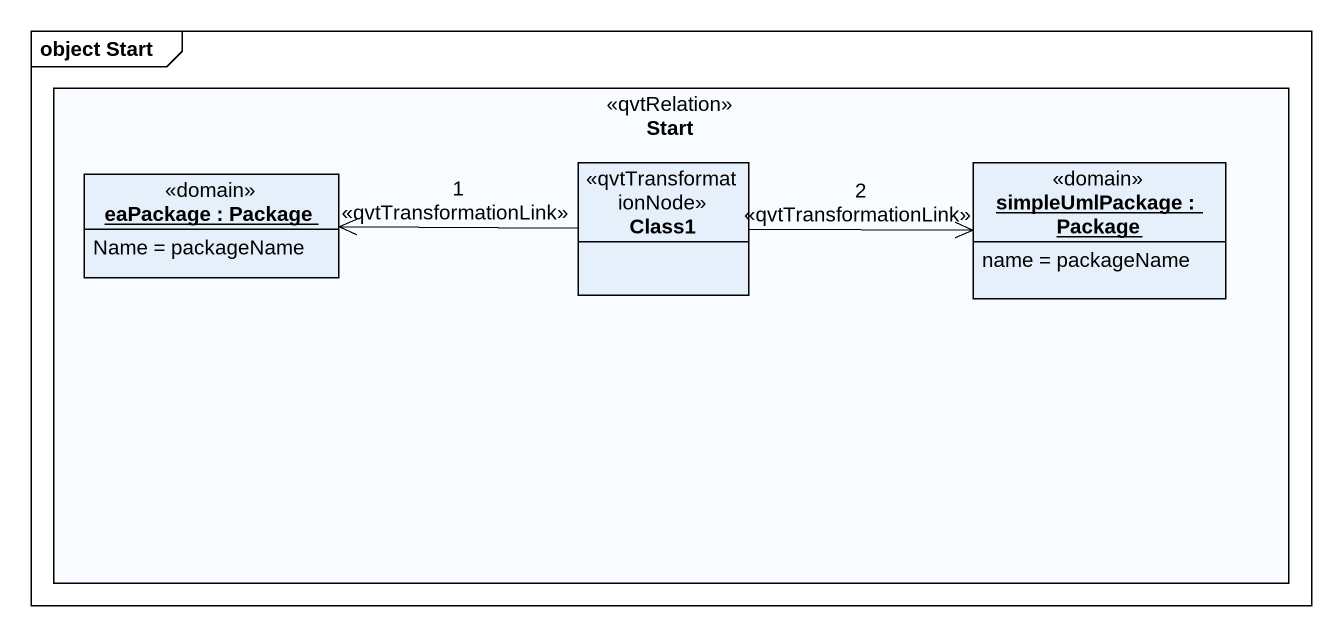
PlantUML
@startuml
mainframe object Start
hide circle
hide empty members
rectangle "Start" as Start_ <<qvtRelation>> {
  object "eaPackage : Package" as eaPackage <<domain>> {
    Name = packageName
  }
  class Class1 <<qvtTransformationNode>>
  object "simpleUmlPackage : Package" as simpleUmlPackage <<domain>> {
    name = packageName
  }
}
Class1 -left-> eaPackage : 1\n<<qvtTransformationLink>>
Class1 -right-> simpleUmlPackage : 2\n<<qvtTransformationLink>>
@enduml
